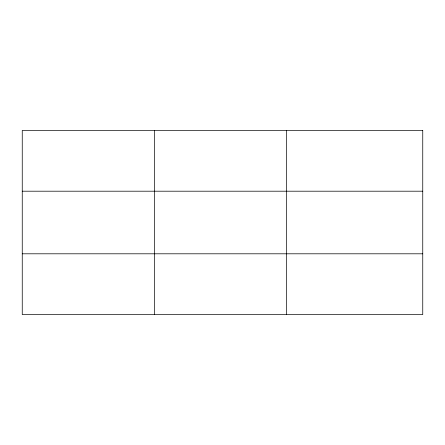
<?xml version="1.0" encoding="UTF-8"?>
<svg xmlns="http://www.w3.org/2000/svg" width="445" height="445" viewBox="0 0 445 445"><rect width="100%" height="100%" fill="white"/><g stroke="black" fill="none" stroke-linecap="round" stroke-linejoin="round"><path stroke-width="0.67" d="M154.415 314.565L154.415 130.435M286.58 314.565L286.58 130.435M22.25 191.2L422.75 191.2M22.25 253.8L422.75 253.8M422.75 130.435L422.75 314.565L22.25 314.565L22.25 130.435L422.75 130.435"/></g></svg>
